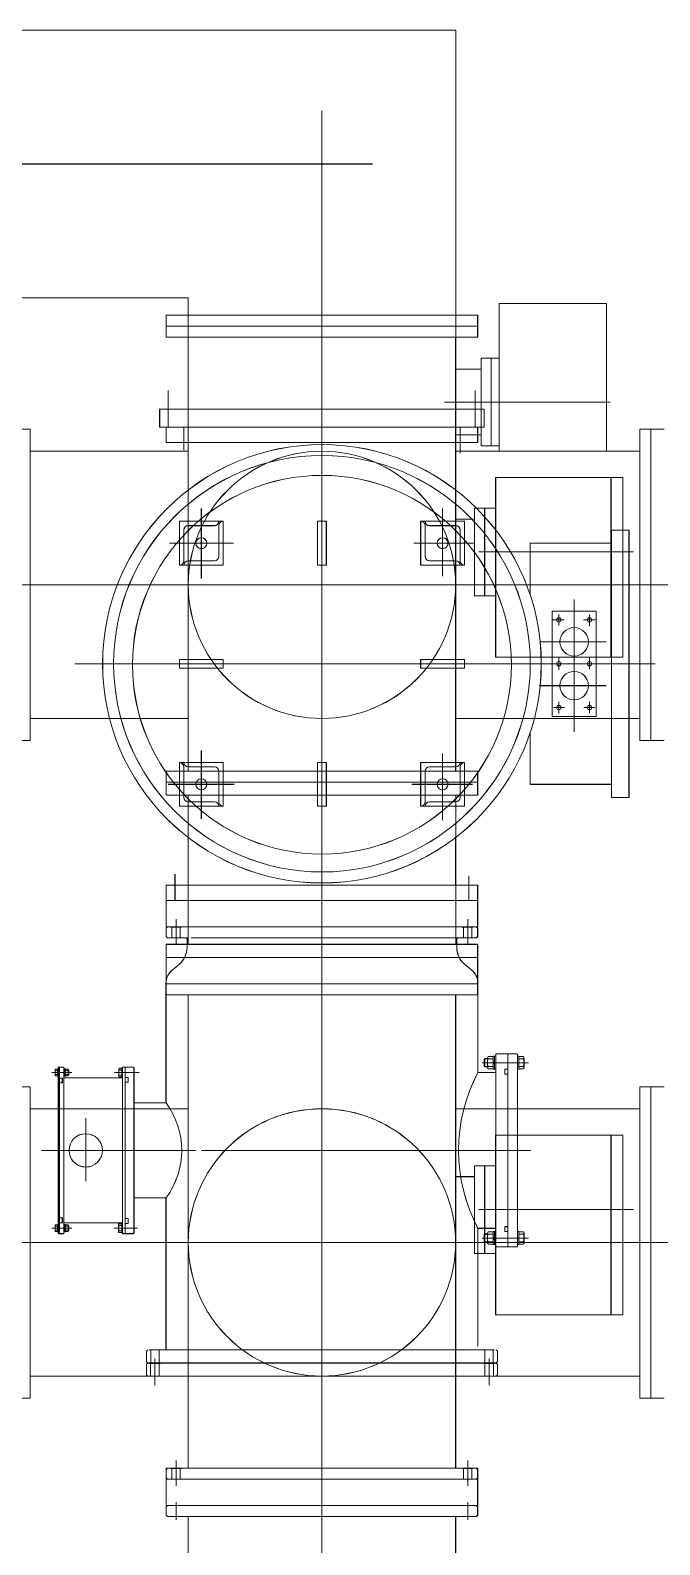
# Model space of a CAD drawing. Header units: millimetres. Extents: x 89978 to 501025, y -351975 to 835730.
# Drawn here: x 143291 to 144726, y -220766 to -217311 of the extents above; entities that cross this region are included whole.
import ezdxf

# ---------------------------------------------------------------- set-up
doc = ezdxf.new("R2010")
doc.units = ezdxf.units.MM
doc.header["$LTSCALE"] = 150
doc.linetypes.add('X-1F-PLAN$0$CENTER', pattern=[2, 1.25, -0.25, 0.25, -0.25])
doc.layers.add('------00 Switch Gear_GIS', color=3, linetype='Continuous')
doc.layers.add('X-1F-PLAN$0$Cen', color=1, linetype='X-1F-PLAN$0$CENTER', plot=False)

# ---------------------------------------------------------------- blocks, each defined once
blk = doc.blocks.new('X-1F-PLAN$0$GIS(2)')
at = {"layer": '------00 Switch Gear_GIS', "linetype": 'Continuous', "lineweight": 13}
for p, q in [((5173.3, 5958.6), (7183.3, 5958.6)), ((7183.3, 5094.6), (7183.3, 5958.6)), ((6878.3, 484.1), (6878.3, 5774.9)), ((5387.1, 5653.6), (6993.2, 5653.6)), ((5783.3, 5348.6), (6573.3, 5348.6)), ((6573.3, 5348.6), (6573.3, 5094.6)), ((7282.3, 5335.6), (7527.3, 5335.6)), ((7282.3, 4998.2), (7282.3, 5335.6)), ((7527.3, 4998.2), (7527.3, 5335.6)), ((6523.3, 5308.6), (6523.3, 5258.6)), ((6523.3, 5308.6), (7233.3, 5308.6)), ((7233.3, 5308.6), (7233.3, 5258.6)), ((6523.3, 5283.6), (7233.3, 5283.6)), ((6523.3, 5258.6), (7233.3, 5258.6)), ((6573.5, 4268.6), (6573.5, 5258.6)), ((7183.1, 4268.6), (7183.1, 5258.6)), ((7183.1, 5185.6), (7241.3, 5185.6)), ((7241.3, 5010.6), (7241.3, 5210.6)), ((7241.3, 5210.6), (7282.3, 5210.6)), ((7264.3, 5010.6), (7264.3, 5210.6)), ((6527.9, 5053.6), (6527.9, 5136.7)), ((7227.9, 5053.6), (7227.9, 5136.7)), ((6508.3, 5053.6), (6508.3, 5094.6)), ((6508.3, 5094.6), (7248.3, 5094.6)), ((7157.6, 5110.6), (7535.4, 5110.6)), ((7248.3, 5053.6), (7248.3, 5094.6)), ((6213.3, 4338.6), (6213.3, 5048.6)), ((6508.3, 5053.6), (7248.3, 5053.6)), ((6523.3, 5053.6), (6523.3, 5018.6)), ((6563.3, 5053.6), (6563.3, 5000.6)), ((7193.3, 5053.6), (7193.3, 4994)), ((7233.3, 5053.6), (7233.3, 5018.6)), ((7603.3, 4338.6), (7603.3, 5048.6)), ((7658.3, 5048.6), (7603.3, 5048.6)), ((7628.3, 4338.6), (7628.3, 5048.6)), ((6523.3, 5018.6), (7233.3, 5018.6)), ((7183.1, 5035.6), (7241.3, 5035.6)), ((7183.1, 5018.6), (7183.1, 4909.9)), ((7241.3, 5010.6), (7282.3, 5010.6)), ((6213.3, 4998.4), (6573.5, 4998.4)), ((7603.3, 4998.4), (7183.1, 4998.4)), ((7282.3, 4998.2), (7527.3, 4998.2)), ((7564.6, 4938.6), (7274.3, 4938.6)), ((7274.3, 4528.6), (7274.3, 4938.6)), ((7537.3, 4528.6), (7537.3, 4938.6)), ((7564.6, 4528.6), (7564.6, 4938.6)), ((6553.3, 4738.6), (6553.3, 4838.6)), ((6653.3, 4838.6), (6553.3, 4838.6)), ((6603.3, 4867.9), (6603.3, 4708)), ((6653.3, 4738.6), (6653.3, 4838.6)), ((6868.3, 4838.6), (6868.3, 4738.6)), ((6888.3, 4838.6), (6868.3, 4838.6)), ((6888.3, 4838.6), (6888.3, 4738.6)), ((7103.3, 4738.6), (7103.3, 4838.6)), ((7103.3, 4838.6), (7203.3, 4838.6)), ((7153.3, 4867.9), (7153.3, 4713.3)), ((7183.1, 4843.6), (7226.3, 4843.6)), ((7203.3, 4738.6), (7203.3, 4838.6)), ((7226.3, 4868.6), (7274.3, 4868.6)), ((7226.3, 4868.6), (7226.3, 4668.6)), ((7249.3, 4668.6), (7249.3, 4868.6)), ((6563.3, 4748.6), (6563.3, 4818.6)), ((6633.3, 4828.6), (6573.3, 4828.6)), ((6643.3, 4758.6), (6643.3, 4828.6)), ((7113.3, 4758.6), (7113.3, 4828.6)), ((7123.3, 4828.6), (7183.3, 4828.6)), ((7193.3, 4748.6), (7193.3, 4818.6)), ((7538.3, 4818.6), (7538.3, 4208.6)), ((7538.3, 4818.6), (7578.3, 4818.6)), ((7578.3, 4818.6), (7578.3, 4208.6)), ((6676.9, 4788.6), (6531, 4788.6)), ((7225.9, 4788.6), (7087.5, 4788.6)), ((7588.8, 4768.6), (7236.3, 4768.6)), ((7353.3, 4788.6), (7538.3, 4788.6)), ((7353.3, 4788.6), (7353.3, 4669.7)), ((6653.3, 4738.6), (6553.3, 4738.6)), ((6633.3, 4748.6), (6573.3, 4748.6)), ((6888.3, 4738.6), (6868.3, 4738.6)), ((7103.3, 4738.6), (7203.3, 4738.6)), ((7123.3, 4748.6), (7183.3, 4748.6)), ((15128.3, 4693.6), (0, 4693.6)), ((7183.1, 4693.6), (7226.3, 4693.6)), ((7226.3, 4668.6), (7274.3, 4668.6)), ((7403.3, 4633.6), (7403.3, 4393.6)), ((7403.3, 4633.6), (7503.3, 4633.6)), ((7453.3, 4660.5), (7453.3, 4358.2)), ((7503.3, 4633.6), (7503.3, 4393.6)), ((7404.6, 4613.6), (7430.8, 4613.6)), ((7418.3, 4626.1), (7418.3, 4601)), ((7474.6, 4613.6), (7501.4, 4613.6)), ((7488.3, 4626.1), (7488.3, 4599.9)), ((7376.1, 4563.6), (7526.4, 4563.6)), ((7564.6, 4528.6), (7274.3, 4528.6)), ((7418.3, 4528.8), (7418.3, 4500)), ((7488.3, 4527.5), (7488.3, 4501.4)), ((7638.3, 4513.6), (6315.2, 4513.6)), ((6653.3, 4523.6), (6553.3, 4523.6)), ((6553.3, 4503.6), (6553.3, 4523.6)), ((6653.3, 4503.6), (6553.3, 4503.6)), ((6653.3, 4503.6), (6653.3, 4523.6)), ((7203.3, 4523.6), (7103.3, 4523.6)), ((7103.3, 4503.6), (7103.3, 4523.6)), ((7203.3, 4503.6), (7103.3, 4503.6)), ((7203.3, 4503.6), (7203.3, 4523.6)), ((7403.9, 4513.6), (7433, 4513.6)), ((7475.9, 4513.6), (7500.8, 4513.6)), ((7373.6, 4463.6), (7526.4, 4463.6)), ((7418.3, 4426.9), (7418.3, 4400.4)), ((7488.3, 4427.5), (7488.3, 4401.4)), ((6213.3, 4388.8), (6573.5, 4388.8)), ((7603.3, 4388.8), (7183.1, 4388.8)), ((7403.3, 4393.6), (7503.3, 4393.6)), ((7406.4, 4413.6), (7431.6, 4413.6)), ((7475.5, 4413.6), (7500.2, 4413.6)), ((7353.3, 4357.4), (7353.3, 4238.6)), ((7658.3, 4338.6), (7603.3, 4338.6)), ((6553.3, 4288.6), (6553.3, 4188.6)), ((6653.3, 4288.6), (6553.3, 4288.6)), ((6603.3, 4159.8), (6603.3, 4315.4)), ((6653.3, 4288.6), (6653.3, 4188.6)), ((6868.3, 4288.6), (6868.3, 4188.6)), ((6888.3, 4288.6), (6868.3, 4288.6)), ((6888.3, 4288.6), (6888.3, 4188.6)), ((7103.3, 4288.6), (7103.3, 4188.6)), ((7103.3, 4288.6), (7203.3, 4288.6)), ((7153.3, 4308.8), (7153.3, 4156.8)), ((7203.3, 4288.6), (7203.3, 4188.6)), ((6523.3, 4268.6), (7233.3, 4268.6)), ((6523.3, 4213.6), (6523.3, 4268.6)), ((6563.3, 4278.6), (6563.3, 4208.6)), ((6633.3, 4278.6), (6573.3, 4278.6)), ((6643.3, 4268.6), (6643.3, 4198.6)), ((7113.3, 4268.6), (7113.3, 4198.6)), ((7123.3, 4278.6), (7183.3, 4278.6)), ((7193.3, 4278.6), (7193.3, 4208.6)), ((7233.3, 4213.6), (7233.3, 4268.6)), ((6523.3, 4243.6), (7233.3, 4243.6)), ((6678.3, 4238.6), (6527.4, 4238.6)), ((7221.8, 4238.6), (7083.3, 4238.6)), ((7353.3, 4238.6), (7538.3, 4238.6)), ((6523.3, 4213.6), (7233.3, 4213.6)), ((6653.3, 4188.6), (6553.3, 4188.6)), ((6573.3, 3873.6), (6573.3, 4213.6)), ((6633.3, 4198.6), (6573.3, 4198.6)), ((6888.3, 4188.6), (6868.3, 4188.6)), ((7103.3, 4188.6), (7203.3, 4188.6)), ((7123.3, 4198.6), (7183.3, 4198.6)), ((7183.3, 3873.6), (7183.3, 4213.6)), ((7538.3, 4208.6), (7578.3, 4208.6)), ((6573.5, 4007.6), (6573.5, 4117.2)), ((7183.1, 4007.6), (7183.1, 4117.2)), ((6523.3, 4008.6), (6523.3, 3913.6)), ((6523.3, 4008.6), (7233.3, 4008.6)), ((6543.2, 4033.7), (6543.2, 3973.6)), ((7213.3, 4029.3), (7213.3, 3973.6)), ((7233.3, 3913.6), (7233.3, 4008.6)), ((6523.3, 3973.6), (7233.3, 3973.6)), ((6523.3, 3910.6), (6526.3, 3913.6)), ((6523.3, 3913.6), (7233.3, 3913.6)), ((6523.3, 3891.6), (6523.3, 3910.6)), ((6533.3, 3912.6), (6533.3, 3913.6)), ((6533.3, 3912.6), (6558.3, 3912.6)), ((6536.3, 3912.6), (6536.3, 3888.6)), ((6545.8, 3873.6), (6545.8, 3931.2)), ((6555.3, 3912.6), (6555.3, 3888.6)), ((6558.3, 3912.6), (6558.3, 3913.6)), ((7198.3, 3912.6), (7198.3, 3913.6)), ((7223.3, 3912.6), (7198.3, 3912.6)), ((7201.3, 3912.6), (7201.3, 3888.6)), ((7210.8, 3873.6), (7210.8, 3931.2)), ((7220.3, 3912.6), (7220.3, 3888.6)), ((7223.3, 3912.6), (7223.3, 3913.6)), ((7233.3, 3910.6), (7230.3, 3913.6)), ((7233.3, 3891.6), (7233.3, 3910.6)), ((6526.3, 3888.6), (6523.3, 3891.6)), ((6523.3, 3873.6), (6523.3, 3758.6)), ((6523.3, 3873.6), (7233.3, 3873.6)), ((6526.3, 3888.6), (6573.5, 3888.6)), ((6570.8, 3884.3), (6570.8, 3866.6)), ((6579.9, 3888.6), (7230.3, 3888.6)), ((7185.8, 3884.3), (7185.8, 3866.6)), ((7230.3, 3888.6), (7233.3, 3891.6)), ((7233.3, 3873.6), (7233.3, 3758.6)), ((6523.3, 3843.6), (7233.3, 3843.6)), ((6553.2, 3828.4), (6536.5, 3814.3)), ((7203.5, 3828.4), (7220.1, 3814.3)), ((6522.7, 3786.3), (6522.7, 3772.6)), ((6522.7, 3511.7), (6522.7, 3772.6)), ((6523.3, 3783.6), (7233.3, 3783.6)), ((7233.9, 3786.3), (7233.9, 3772.6)), ((7233.9, 3581.8), (7233.9, 3772.6)), ((6523.3, 3758.6), (7233.3, 3758.6)), ((6573.5, 2678.6), (6573.5, 3758.6)), ((7183.1, 2678.6), (7183.1, 3758.6)), ((6277.2, 3213.6), (6277.2, 3593.6)), ((6277.2, 3593.6), (6289.7, 3593.6)), ((6279.7, 3213.6), (6279.7, 3593.6)), ((6289.7, 3213.6), (6289.7, 3593.6)), ((6423.7, 3593.6), (6423.7, 3213.6)), ((6429.7, 3593.6), (6423.7, 3593.6)), ((6431.3, 3593.6), (6429.7, 3592)), ((6429.7, 3593.6), (6429.7, 3213.6)), ((6448.1, 3593.6), (6431.3, 3593.6)), ((6448.1, 3593.6), (6449.7, 3592)), ((7243.8, 3603.6), (7349.4, 3603.6)), ((7248.4, 3612.1), (7249.4, 3613.1)), ((7248.4, 3612.1), (7248.4, 3595.1)), ((7255.8, 3612.1), (7248.4, 3612.1)), ((7255.8, 3595.1), (7248.4, 3595.1)), ((7248.4, 3595.1), (7249.4, 3594.1)), ((7255.8, 3613.1), (7249.4, 3613.1)), ((7249.4, 3613.1), (7249.4, 3594.1)), ((7255.8, 3594.1), (7249.4, 3594.1)), ((7255.8, 3614.5), (7255.8, 3591.8)), ((7257.1, 3612.4), (7267.6, 3612.4)), ((7257.1, 3594.7), (7267.6, 3594.7)), ((7257.2, 3617.4), (7267.5, 3617.4)), ((7268.8, 3614.5), (7268.8, 3591.8)), ((7268.9, 3618.6), (7268.9, 3588.6)), ((7268.9, 3618.6), (7274.9, 3618.6)), ((7271.9, 3604.4), (7268.9, 3607.4)), ((7271.9, 3600.9), (7268.9, 3603.9)), ((7271.9, 3618.6), (7271.9, 3588.6)), ((7274.9, 3183.6), (7274.9, 3623.6)), ((7301.9, 3623.6), (7274.9, 3623.6)), ((7301.9, 3183.6), (7301.9, 3623.6)), ((7301.9, 3622), (7303.5, 3623.6)), ((7303.5, 3623.6), (7322.3, 3623.6)), ((7322.3, 3623.6), (7323.9, 3622)), ((7323.9, 3185.2), (7323.9, 3622)), ((7323.9, 3618.6), (7326.9, 3618.6)), ((7326.9, 3618.6), (7326.9, 3588.6)), ((7326.9, 3617.4), (7337.6, 3617.4)), ((7326.9, 3612.4), (7337.7, 3612.4)), ((7326.9, 3594.7), (7337.7, 3594.7)), ((7338.9, 3614.5), (7338.9, 3591.8)), ((6262.1, 3581.1), (6308, 3581.1)), ((6269.7, 3586.6), (6269.7, 3575.5)), ((6270.4, 3585.6), (6275.2, 3585.6)), ((6270.4, 3576.6), (6275.2, 3576.6)), ((6270.5, 3588.6), (6275.2, 3588.6)), ((6270.5, 3573.6), (6275.2, 3573.6)), ((6275.2, 3589.6), (6275.2, 3572.6)), ((6275.2, 3589.6), (6277.2, 3589.6)), ((6275.2, 3572.6), (6277.2, 3572.6)), ((6279.7, 3568.6), (6286.3, 3568.6)), ((6286.3, 3568.6), (6286.3, 3557.6)), ((6293.6, 3589.6), (6289.7, 3589.6)), ((6293.6, 3572.6), (6289.7, 3572.6)), ((6289.7, 3568.8), (6423.7, 3568.8)), ((6291.6, 3589.6), (6291.6, 3572.6)), ((6293.6, 3581.2), (6291.6, 3583.2)), ((6293.6, 3580.1), (6291.6, 3582.1)), ((6293.6, 3589.6), (6293.6, 3572.6)), ((6294.2, 3576.6), (6299.4, 3576.6)), ((6294.3, 3588.6), (6299.3, 3588.6)), ((6294.3, 3585.6), (6299.4, 3585.6)), ((6294.3, 3573.6), (6299.3, 3573.6)), ((6300.1, 3586.6), (6300.1, 3575.5)), ((6300.1, 3586.1), (6301.1, 3586.1)), ((6300.1, 3585.1), (6301.1, 3585.1)), ((6300.1, 3576.1), (6301.1, 3576.1)), ((6300.4, 3577.1), (6301.1, 3577.1)), ((6301.1, 3586.1), (6301.1, 3576.1)), ((6461.4, 3581.1), (6405.5, 3581.1)), ((6415, 3573.1), (6415, 3588.4)), ((6422, 3590.9), (6415.7, 3590.9)), ((6422, 3571.3), (6415.7, 3571.3)), ((6422, 3586.9), (6416.1, 3586.9)), ((6422, 3575.3), (6416.1, 3575.3)), ((6422, 3570.6), (6422, 3591.6)), ((6423.7, 3591.6), (6422, 3591.6)), ((6423.7, 3570.6), (6422, 3570.6)), ((6436.3, 3570.1), (6429.7, 3570.1)), ((6436.3, 3559.1), (6429.7, 3559.1)), ((6436.3, 3570.1), (6436.3, 3559.1)), ((6449.7, 3592), (6449.7, 3215.2)), ((7274.9, 3581.4), (7233.9, 3581.4)), ((7257.2, 3589.7), (7267.5, 3589.7)), ((7268.9, 3588.6), (7274.9, 3588.6)), ((7301.9, 3588.6), (7295.3, 3588.6)), ((7295.3, 3588.6), (7295.3, 3577.6)), ((7301.9, 3577.6), (7295.3, 3577.6)), ((7323.9, 3588.6), (7326.9, 3588.6)), ((7326.9, 3589.7), (7337.6, 3589.7)), ((6098.3, 3548.6), (6213.3, 3548.6)), ((6213.3, 2838.6), (6213.3, 3548.6)), ((6279.7, 3557.6), (6286.3, 3557.6)), ((7603.3, 2838.6), (7603.3, 3548.6)), ((7658.3, 3548.6), (7603.3, 3548.6)), ((7628.3, 2838.6), (7628.3, 3548.6)), ((6213.3, 3498.4), (6573.5, 3498.4)), ((6522.7, 3511.7), (6449.7, 3511.7)), ((7603.3, 3498.4), (7183.1, 3498.4)), ((6339.7, 3477.1), (6339.7, 3333.4)), ((7564.6, 3438.6), (7274.3, 3438.6)), ((7274.3, 3028.6), (7274.3, 3438.6)), ((7537.3, 3028.6), (7537.3, 3438.6)), ((7564.6, 3028.6), (7564.6, 3438.6)), ((6590.4, 3403.6), (6239, 3403.6)), ((7354.1, 3403.6), (6603.3, 3403.6)), ((7226.3, 3368.6), (7274.3, 3368.6)), ((7226.3, 3368.6), (7226.3, 3168.6)), ((7249.3, 3168.6), (7249.3, 3368.6)), ((7183.1, 3343.6), (7226.3, 3343.6)), ((6522.7, 3295.4), (6449.7, 3295.4)), ((6522.7, 2948.6), (6522.7, 3295.4)), ((6279.7, 3249.6), (6286.3, 3249.6)), ((6286.3, 3238.6), (6286.3, 3249.6)), ((6436.3, 3248.1), (6429.7, 3248.1)), ((6436.3, 3237.1), (6436.3, 3248.1)), ((7588.8, 3268.6), (7236.3, 3268.6)), ((6262.1, 3226.1), (6308, 3226.1)), ((6269.7, 3220.5), (6269.7, 3231.6)), ((6270.4, 3230.6), (6275.2, 3230.6)), ((6270.4, 3221.6), (6275.2, 3221.6)), ((6270.5, 3233.6), (6275.2, 3233.6)), ((6270.5, 3218.6), (6275.2, 3218.6)), ((6275.2, 3217.6), (6275.2, 3234.6)), ((6275.2, 3234.6), (6277.2, 3234.6)), ((6275.2, 3217.6), (6277.2, 3217.6)), ((6277.2, 3213.6), (6289.7, 3213.6)), ((6279.7, 3238.6), (6286.3, 3238.6)), ((6289.7, 3238.3), (6423.7, 3238.3)), ((6293.6, 3234.6), (6289.7, 3234.6)), ((6293.6, 3217.6), (6289.7, 3217.6)), ((6291.6, 3217.6), (6291.6, 3234.6)), ((6293.6, 3227), (6291.6, 3225)), ((6293.6, 3225.9), (6291.6, 3223.9)), ((6293.6, 3217.6), (6293.6, 3234.6)), ((6294.2, 3230.6), (6299.4, 3230.6)), ((6294.3, 3233.6), (6299.3, 3233.6)), ((6294.3, 3221.6), (6299.4, 3221.6)), ((6294.3, 3218.6), (6299.3, 3218.6)), ((6300.1, 3220.5), (6300.1, 3231.6)), ((6300.1, 3231.1), (6301.1, 3231.1)), ((6300.1, 3222.1), (6301.1, 3222.1)), ((6300.1, 3221.1), (6301.1, 3221.1)), ((6300.4, 3230.1), (6301.1, 3230.1)), ((6301.1, 3221.1), (6301.1, 3231.1)), ((6457.9, 3226.1), (6404.3, 3226.1)), ((6414.7, 3218.1), (6414.7, 3233.4)), ((6421.7, 3235.9), (6415.5, 3235.9)), ((6421.7, 3216.3), (6415.5, 3216.3)), ((6421.7, 3220.3), (6415.8, 3220.3)), ((6421.7, 3231.9), (6415.9, 3231.9)), ((6421.7, 3215.6), (6421.7, 3236.6)), ((6423.7, 3236.6), (6421.7, 3236.6)), ((6423.7, 3215.6), (6421.7, 3215.6)), ((6429.7, 3213.6), (6423.7, 3213.6)), ((6436.3, 3237.1), (6429.7, 3237.1)), ((6431.3, 3213.6), (6429.7, 3215.2)), ((6448.1, 3213.6), (6431.3, 3213.6)), ((6448.1, 3213.6), (6449.7, 3215.2)), ((7274.9, 3225.8), (7233.9, 3225.8)), ((7233.9, 2956.6), (7233.9, 3225.4)), ((7248.4, 3212.1), (7249.4, 3213.1)), ((7255.8, 3213.1), (7249.4, 3213.1)), ((7249.4, 3194.1), (7249.4, 3213.1)), ((7255.8, 3192.6), (7255.8, 3215.3)), ((7257.2, 3217.4), (7267.5, 3217.4)), ((7268.8, 3192.6), (7268.8, 3215.3)), ((7268.9, 3188.6), (7268.9, 3218.6)), ((7268.9, 3218.6), (7274.9, 3218.6)), ((7271.9, 3188.6), (7271.9, 3218.6)), ((7301.9, 3229.6), (7295.3, 3229.6)), ((7295.3, 3218.6), (7295.3, 3229.6)), ((7301.9, 3218.6), (7295.3, 3218.6)), ((7323.9, 3218.6), (7326.9, 3218.6)), ((7326.9, 3188.6), (7326.9, 3218.6)), ((7326.9, 3217.4), (7337.6, 3217.4)), ((7338.9, 3192.6), (7338.9, 3215.3)), ((2297.3, 3193.6), (12672.5, 3193.6)), ((7183.1, 3193.6), (7226.3, 3193.6)), ((7243.8, 3203.6), (7349.4, 3203.6)), ((7248.4, 3195.1), (7248.4, 3212.1)), ((7255.8, 3212.1), (7248.4, 3212.1)), ((7255.8, 3195.1), (7248.4, 3195.1)), ((7248.4, 3195.1), (7249.4, 3194.1)), ((7255.8, 3194.1), (7249.4, 3194.1)), ((7257.1, 3212.4), (7267.6, 3212.4)), ((7257.1, 3194.7), (7267.6, 3194.7)), ((7257.2, 3189.7), (7267.5, 3189.7)), ((7271.9, 3206.3), (7268.9, 3203.3)), ((7271.9, 3202.8), (7268.9, 3199.8)), ((7268.9, 3188.6), (7274.9, 3188.6)), ((7301.9, 3183.6), (7274.9, 3183.6)), ((7301.9, 3185.2), (7303.5, 3183.6)), ((7303.5, 3183.6), (7322.3, 3183.6)), ((7322.3, 3183.6), (7323.9, 3185.2)), ((7323.9, 3188.6), (7326.9, 3188.6)), ((7326.9, 3212.4), (7337.7, 3212.4)), ((7326.9, 3194.7), (7337.7, 3194.7)), ((7326.9, 3189.7), (7337.6, 3189.7)), ((7226.3, 3168.6), (7274.3, 3168.6)), ((7564.6, 3028.6), (7274.3, 3028.6)), ((6484.7, 2948.6), (7272, 2948.6)), ((6478.3, 2915.6), (6481.3, 2918.6)), ((6478.3, 2891.6), (6478.3, 2915.6)), ((6481.3, 2918.6), (7275.3, 2918.6)), ((6484.8, 2917.6), (6484.8, 2918.6)), ((6484.8, 2917.6), (6509.8, 2917.6)), ((6487.6, 2888.6), (6487.6, 2917.6)), ((6497.3, 2868.4), (6497.3, 2928.8)), ((6507.1, 2888.6), (6507.1, 2917.6)), ((6509.8, 2917.6), (6509.8, 2918.6)), ((7246.8, 2917.6), (7246.8, 2918.6)), ((7271.8, 2917.6), (7246.8, 2917.6)), ((7249.6, 2888.6), (7249.6, 2917.6)), ((7259.3, 2868.4), (7259.3, 2928.8)), ((7269.1, 2888.6), (7269.1, 2917.6)), ((7271.8, 2917.6), (7271.8, 2918.6)), ((7278.3, 2915.6), (7275.3, 2918.6)), ((7278.3, 2891.6), (7278.3, 2915.6)), ((6213.3, 2888.8), (6573.5, 2888.8)), ((6478.3, 2891.6), (6481.3, 2888.6)), ((6481.3, 2888.6), (7275.3, 2888.6)), ((6573.5, 2678.6), (6573.5, 2888.6)), ((7603.3, 2888.8), (7183.1, 2888.8)), ((7278.3, 2891.6), (7275.3, 2888.6)), ((6098.3, 2838.6), (6213.3, 2838.6)), ((7658.3, 2838.6), (7603.3, 2838.6)), ((6545.8, 2638.6), (6545.8, 2696.2)), ((7210.8, 2638.6), (7210.8, 2696.2)), ((6523.3, 2678.6), (7233.3, 2678.6)), ((6523.3, 2678.6), (6523.3, 2593.6)), ((6523.3, 2675.6), (6526.3, 2678.6)), ((6533.3, 2677.6), (6533.3, 2678.6)), ((6533.3, 2677.6), (6558.3, 2677.6)), ((6536.3, 2677.6), (6536.3, 2653.6)), ((6555.3, 2677.6), (6555.3, 2653.6)), ((6558.3, 2677.6), (6558.3, 2678.6)), ((7198.3, 2677.6), (7198.3, 2678.6)), ((7223.3, 2677.6), (7198.3, 2677.6)), ((7201.3, 2677.6), (7201.3, 2653.6)), ((7220.3, 2677.6), (7220.3, 2653.6)), ((7223.3, 2677.6), (7223.3, 2678.6)), ((7233.3, 2675.6), (7230.3, 2678.6)), ((7233.3, 2678.6), (7233.3, 2593.6)), ((6526.3, 2653.6), (6523.3, 2656.6)), ((6523.3, 2653.6), (7233.3, 2653.6)), ((7230.3, 2653.6), (7233.3, 2656.6)), ((6523.3, 2590.6), (6526.3, 2593.6)), ((6523.3, 2593.6), (7233.3, 2593.6)), ((6545.8, 2600.8), (6545.8, 2560.9)), ((7210.8, 2600.8), (7210.8, 2560.9)), ((7233.3, 2590.6), (7230.3, 2593.6)), ((6523.3, 2571.6), (6523.3, 2590.6)), ((6523.3, 2571.6), (6526.3, 2568.6)), ((6526.3, 2568.6), (7230.3, 2568.6)), ((6573.5, 2568.6), (6573.5, 2358.3)), ((7183.1, 2568.6), (7183.1, 2358.3)), ((7233.3, 2571.6), (7230.3, 2568.6)), ((7233.3, 2571.6), (7233.3, 2590.6))]:
    blk.add_line(p, q, dxfattribs=at)
for centre, radius in [((6878.3, 4513.6), 500), ((6878.3, 4513.6), 475), ((6878.3, 4693.6), 304.8), ((6878.3, 4511.3), 432), ((6603.3, 4788.6), 12.5), ((7153.3, 4788.6), 12.5), ((7418.3, 4613.6), 5), ((7453.3, 4563.6), 32.5), ((7488.3, 4613.6), 5), ((7418.3, 4513.6), 5), ((7453.3, 4463.6), 32.5), ((7488.3, 4513.6), 5), ((7418.3, 4413.6), 5), ((7488.3, 4413.6), 5), ((6603.3, 4238.6), 12.5), ((7153.3, 4238.6), 12.5), ((6878.3, 3193.6), 304.8), ((6339.7, 3403.6), 38)]:
    blk.add_circle(centre, radius, dxfattribs=at)
for centre, radius, start, end in [((6633.3, 4838.6), 10, 270, 0), ((7103.3, 4828.6), 10, 0, 90), ((6573.3, 4818.6), 10, 90, 180), ((6553.3, 4748.6), 10, 270, 0), ((6633.3, 4758.6), 10, 270, 0), ((7183.3, 4738.6), 10, 0, 90), ((6573.3, 4288.6), 10, 180, 270), ((7203.3, 4278.6), 10, 90, 180), ((7123.3, 4268.6), 10, 90, 180), ((6653.3, 4198.6), 10, 180, 270), ((7123.3, 4188.6), 10, 90, 180), ((7183.3, 4208.6), 10, 270, 0), ((7235.8, 3866.6), 50, 180, 229.6979), ((6561.7, 3784.6), 39, 130.2814, 180), ((7258.8, 3614.9), 3, 123.3494, 236.2359), ((7285.8, 3603.6), 30, 162.8425, 197.1555), ((7265.9, 3592.2), 3, 303.3842, 56.2703), ((7335.9, 3592.2), 3, 303.3842, 56.2703), ((6271.7, 3587), 2, 127.2502, 229.3954), ((6284.7, 3581), 15, 162.3741, 197.2895), ((6271.7, 3575.2), 2, 131.1371, 232.7498), ((6308.5, 3581), 15, 162.3741, 197.2895), ((6295.6, 3587), 2, 127.2502, 224.7488), ((6295.6, 3575.2), 2, 135.2512, 232.7498), ((6417.4, 3573.1), 2.5, 121.0853, 228.039), ((6376.9, 3403.6), 181.7, 323.4765, 36.5235), ((6298.1, 3232), 2, 315.2512, 52.7498), ((6298.1, 3220.2), 2, 307.2502, 44.7488), ((6285.1, 3226.1), 15, 342.3741, 17.2895), ((6417.1, 3218.1), 2.5, 121.0853, 228.039), ((7258.8, 3214.9), 3, 123.4189, 236.2703), ((7265.9, 3192.2), 3, 303.3842, 56.2703), ((7238.9, 3203.6), 30, 342.8425, 17.1575), ((7335.9, 3192.2), 3, 303.3842, 56.2703), ((7309, 3203.6), 30, 342.8425, 17.1575)]:
    blk.add_arc(centre, radius, start, end, dxfattribs=at)
at = {"layer": '------00 Switch Gear_GIS', "linetype": 'Continuous', "lineweight": 13, "extrusion": (0, 0, -1)}
for centre, radius, start, end in [((-6653.3, 4828.6), 10, 0, 90), ((-7123.3, 4838.6), 10, 270, 0), ((-7183.3, 4818.6), 10, 90, 180), ((-6573.3, 4738.6), 10, 0, 90), ((-7123.3, 4758.6), 10, 270, 0), ((-7203.3, 4748.6), 10, 270, 0), ((-6553.3, 4278.6), 10, 90, 180), ((-7183.3, 4288.6), 10, 180, 270), ((-6633.3, 4268.6), 10, 90, 180), ((-6573.3, 4208.6), 10, 270, 0), ((-6633.3, 4188.6), 10, 90, 180), ((-7103.3, 4198.6), 10, 180, 270), ((-6520.8, 3866.6), 50, 180, 229.6979), ((-7194.9, 3784.6), 39, 130.2814, 180), ((-7258.8, 3592.2), 3, 303.4189, 56.2703), ((-7265.9, 3614.9), 3, 123.3842, 236.2703), ((-7238.9, 3603.6), 30, 162.8425, 197.1575), ((-7335.9, 3614.9), 3, 123.3842, 236.2703), ((-7309, 3603.6), 30, 162.8425, 197.1575), ((-6298.1, 3587), 2, 127.2502, 224.7488), ((-6298.1, 3575.2), 2, 135.2512, 232.7498), ((-6285.1, 3581), 15, 162.3741, 197.2895), ((-6430, 3581.1), 15, 337.2528, 22.7472), ((-6417.4, 3589), 2.5, 301.0853, 48.039), ((-7572.3, 3403.6), 382.4, 332.2931, 27.7069), ((-6284.7, 3226.1), 15, 342.3741, 17.2895), ((-6271.7, 3232), 2, 315.2108, 52.7498), ((-6271.7, 3220.2), 2, 307.2502, 49.3954), ((-6308.5, 3226.1), 15, 342.3741, 17.2895), ((-6295.6, 3232), 2, 315.2512, 52.7498), ((-6295.6, 3220.2), 2, 307.2502, 44.7488), ((-6429.7, 3226.1), 15, 337.2528, 22.7472), ((-6417.1, 3234), 2.5, 301.0853, 48.039), ((-7265.9, 3214.9), 3, 123.3842, 236.2703), ((-7335.9, 3214.9), 3, 123.3842, 236.2703), ((-7285.8, 3203.6), 30, 342.8425, 17.1555), ((-7258.8, 3192.2), 3, 303.3494, 56.2359)]:
    blk.add_arc(centre, radius, start, end, dxfattribs=at)
at = {"layer": '------00 Switch Gear_GIS', "linetype": 'Continuous', "lineweight": 13}
blk.add_solid([(6573.5, 3881.6), (6566.5, 3888.6), (6573.5, 3888.6)], dxfattribs=at)
at = {"layer": '------00 Switch Gear_GIS', "linetype": 'Continuous', "lineweight": 13, "extrusion": (0, 0, -1)}
blk.add_solid([(-7183.1, 3881.6), (-7190.1, 3888.6), (-7183.1, 3888.6)], dxfattribs=at)
at = {"layer": 'X-1F-PLAN$0$Cen', "color": 7, "linetype": 'Continuous', "lineweight": 13}
for p, q in [((6481.3, 2948.6), (6478.3, 2945.6)), ((6478.3, 2921.6), (6478.3, 2945.6)), ((6487.8, 2918.6), (6487.8, 2948.6)), ((6506.8, 2918.6), (6506.8, 2948.6)), ((7249.8, 2918.6), (7249.8, 2948.6)), ((7268.8, 2918.6), (7268.8, 2948.6)), ((7275.3, 2948.6), (7278.3, 2945.6)), ((7278.3, 2921.6), (7278.3, 2945.6)), ((6478.3, 2921.6), (6481.3, 2918.6)), ((7278.3, 2921.6), (7275.3, 2918.6))]:
    blk.add_line(p, q, dxfattribs=at)

msp = doc.modelspace()

# ---------------------------------------------------------------- linework, layer by layer
at = {"layer": '------00 Switch Gear_GIS', "linetype": 'Continuous', "lineweight": 13}
for p, q in [((142250.6, -217311.1), (144260.6, -217311.1)), ((144260.6, -218175.1), (144260.6, -217311.1)), ((143955.6, -222785.5), (143955.6, -217494.7)), ((142464.3, -217616.1), (144070.5, -217616.1)), ((142860.6, -217921.1), (143650.6, -217921.1)), ((143650.6, -217921.1), (143650.6, -218175.1)), ((144359.6, -217934), (144604.6, -217934)), ((144359.6, -218271.4), (144359.6, -217934)), ((144604.6, -218271.4), (144604.6, -217934)), ((143600.6, -217961.1), (143600.6, -218011.1)), ((143600.6, -217961.1), (144310.6, -217961.1)), ((144310.6, -217961.1), (144310.6, -218011.1)), ((143600.6, -217986.1), (144310.6, -217986.1)), ((143600.6, -218011.1), (144310.6, -218011.1)), ((143650.8, -219001.1), (143650.8, -218011.1)), ((144260.4, -219001.1), (144260.4, -218011.1)), ((144318.6, -218259.1), (144318.6, -218059.1)), ((144318.6, -218059.1), (144359.6, -218059.1)), ((144341.6, -218259.1), (144341.6, -218059.1)), ((144260.4, -218084.1), (144318.6, -218084.1)), ((143605.2, -218216.1), (143605.2, -218133)), ((144305.2, -218216.1), (144305.2, -218133)), ((143585.6, -218216.1), (143585.6, -218175.1)), ((143585.6, -218175.1), (144325.6, -218175.1)), ((144234.8, -218159), (144612.7, -218159)), ((144325.6, -218216.1), (144325.6, -218175.1)), ((143175.6, -218221.1), (143290.6, -218221.1)), ((143290.6, -218931.1), (143290.6, -218221.1)), ((143585.6, -218216.1), (144325.6, -218216.1)), ((143600.6, -218216.1), (143600.6, -218251.1)), ((143640.6, -218216.1), (143640.6, -218269)), ((144270.6, -218216.1), (144270.6, -218275.6)), ((144310.6, -218216.1), (144310.6, -218251.1)), ((144680.6, -218931.1), (144680.6, -218221.1)), ((144735.6, -218221.1), (144680.6, -218221.1)), ((144705.6, -218931.1), (144705.6, -218221.1)), ((143600.6, -218251.1), (144310.6, -218251.1)), ((144260.4, -218234.1), (144318.6, -218234.1)), ((144260.4, -218251.1), (144260.4, -218359.7)), ((143290.6, -218271.3), (143650.8, -218271.3)), ((144680.6, -218271.3), (144260.4, -218271.3)), ((144318.6, -218259.1), (144359.6, -218259.1)), ((144359.6, -218271.4), (144604.6, -218271.4)), ((144641.9, -218331.1), (144351.6, -218331.1)), ((144351.6, -218741.1), (144351.6, -218331.1)), ((144614.6, -218741.1), (144614.6, -218331.1)), ((144641.9, -218741.1), (144641.9, -218331.1)), ((143680.6, -218401.7), (143680.6, -218561.6)), ((144230.6, -218401.7), (144230.6, -218556.3)), ((144260.4, -218426.1), (144303.6, -218426.1)), ((144303.6, -218401.1), (144351.6, -218401.1)), ((144303.6, -218401.1), (144303.6, -218601.1)), ((144326.6, -218601.1), (144326.6, -218401.1)), ((143630.6, -218531.1), (143630.6, -218431.1)), ((143730.6, -218431.1), (143630.6, -218431.1)), ((143640.6, -218521.1), (143640.6, -218451.1)), ((143710.6, -218441.1), (143650.6, -218441.1)), ((143720.6, -218511.1), (143720.6, -218441.1)), ((143730.6, -218531.1), (143730.6, -218431.1)), ((143945.6, -218431.1), (143945.6, -218531.1)), ((143965.6, -218431.1), (143945.6, -218431.1)), ((143965.6, -218431.1), (143965.6, -218531.1)), ((144180.6, -218531.1), (144180.6, -218431.1)), ((144180.6, -218431.1), (144280.6, -218431.1)), ((144190.6, -218511.1), (144190.6, -218441.1)), ((144200.6, -218441.1), (144260.6, -218441.1)), ((144270.6, -218521.1), (144270.6, -218451.1)), ((144280.6, -218531.1), (144280.6, -218431.1)), ((144615.6, -218451.1), (144615.6, -219061.1)), ((144615.6, -218451.1), (144655.6, -218451.1)), ((144655.6, -218451.1), (144655.6, -219061.1)), ((143754.1, -218481.1), (143608.3, -218481.1)), ((144303.2, -218481.1), (144164.7, -218481.1)), ((144430.6, -218481.1), (144615.6, -218481.1)), ((144430.6, -218481.1), (144430.6, -218599.9)), ((143730.6, -218531.1), (143630.6, -218531.1)), ((143710.6, -218521.1), (143650.6, -218521.1)), ((143965.6, -218531.1), (143945.6, -218531.1)), ((144180.6, -218531.1), (144280.6, -218531.1)), ((144200.6, -218521.1), (144260.6, -218521.1)), ((144666.1, -218501.1), (144313.5, -218501.1)), ((152205.6, -218576.1), (137077.2, -218576.1)), ((144260.4, -218576.1), (144303.6, -218576.1)), ((144303.6, -218601.1), (144351.6, -218601.1)), ((144480.6, -218636.1), (144480.6, -218876.1)), ((144480.6, -218636.1), (144580.6, -218636.1)), ((144530.6, -218609.1), (144530.6, -218911.4)), ((144580.6, -218636.1), (144580.6, -218876.1)), ((144481.8, -218656.1), (144508.1, -218656.1)), ((144495.6, -218643.5), (144495.6, -218668.6)), ((144551.8, -218656.1), (144578.7, -218656.1)), ((144565.6, -218643.5), (144565.6, -218669.7)), ((144453.4, -218706.1), (144603.7, -218706.1)), ((144715.6, -218756.1), (143392.5, -218756.1)), ((143730.6, -218746.1), (143630.6, -218746.1)), ((143630.6, -218766.1), (143630.6, -218746.1)), ((143730.6, -218766.1), (143630.6, -218766.1)), ((143730.6, -218766.1), (143730.6, -218746.1)), ((144280.6, -218746.1), (144180.6, -218746.1)), ((144180.6, -218766.1), (144180.6, -218746.1)), ((144280.6, -218766.1), (144180.6, -218766.1)), ((144280.6, -218766.1), (144280.6, -218746.1)), ((144641.9, -218741.1), (144351.6, -218741.1)), ((144481.2, -218756.1), (144510.2, -218756.1)), ((144495.6, -218740.8), (144495.6, -218769.6)), ((144553.2, -218756.1), (144578, -218756.1)), ((144565.6, -218742.2), (144565.6, -218768.2)), ((144450.9, -218806.1), (144603.7, -218806.1)), ((144495.6, -218842.7), (144495.6, -218869.2)), ((144565.6, -218842.2), (144565.6, -218868.3)), ((144480.6, -218876.1), (144580.6, -218876.1)), ((144483.7, -218856.1), (144508.8, -218856.1)), ((144552.7, -218856.1), (144577.4, -218856.1)), ((143290.6, -218880.9), (143650.8, -218880.9)), ((144680.6, -218880.9), (144260.4, -218880.9)), ((144430.6, -218912.2), (144430.6, -219031.1)), ((143175.6, -218931.1), (143290.6, -218931.1)), ((144735.6, -218931.1), (144680.6, -218931.1)), ((143630.6, -218981.1), (143630.6, -219081.1)), ((143730.6, -218981.1), (143630.6, -218981.1)), ((143680.6, -219109.8), (143680.6, -218954.2)), ((143730.6, -218981.1), (143730.6, -219081.1)), ((143945.6, -218981.1), (143945.6, -219081.1)), ((143965.6, -218981.1), (143945.6, -218981.1)), ((143965.6, -218981.1), (143965.6, -219081.1)), ((144180.6, -218981.1), (144180.6, -219081.1)), ((144180.6, -218981.1), (144280.6, -218981.1)), ((144230.6, -218960.9), (144230.6, -219112.8)), ((144280.6, -218981.1), (144280.6, -219081.1)), ((143600.6, -219001.1), (144310.6, -219001.1)), ((143600.6, -219056.1), (143600.6, -219001.1)), ((143640.6, -218991.1), (143640.6, -219061.1)), ((143710.6, -218991.1), (143650.6, -218991.1)), ((143720.6, -219001.1), (143720.6, -219071.1)), ((144190.6, -219001.1), (144190.6, -219071.1)), ((144200.6, -218991.1), (144260.6, -218991.1)), ((144270.6, -218991.1), (144270.6, -219061.1)), ((144310.6, -219056.1), (144310.6, -219001.1)), ((143600.6, -219026.1), (144310.6, -219026.1)), ((143755.5, -219031.1), (143604.6, -219031.1)), ((144299, -219031.1), (144160.6, -219031.1)), ((144430.6, -219031.1), (144615.6, -219031.1)), ((143600.6, -219056.1), (144310.6, -219056.1)), ((143730.6, -219081.1), (143630.6, -219081.1)), ((143650.6, -219396.1), (143650.6, -219056.1)), ((143710.6, -219071.1), (143650.6, -219071.1)), ((143965.6, -219081.1), (143945.6, -219081.1)), ((144180.6, -219081.1), (144280.6, -219081.1)), ((144200.6, -219071.1), (144260.6, -219071.1)), ((144260.6, -219396.1), (144260.6, -219056.1)), ((144615.6, -219061.1), (144655.6, -219061.1)), ((143650.8, -219262.1), (143650.8, -219152.4)), ((144260.4, -219262.1), (144260.4, -219152.4)), ((143620.5, -219235.9), (143620.5, -219296.1)), ((144290.6, -219240.4), (144290.6, -219296.1)), ((143600.6, -219261.1), (143600.6, -219356.1)), ((143600.6, -219261.1), (144310.6, -219261.1)), ((144310.6, -219356.1), (144310.6, -219261.1)), ((143600.6, -219296.1), (144310.6, -219296.1)), ((143600.6, -219359.1), (143603.6, -219356.1)), ((143600.6, -219356.1), (144310.6, -219356.1)), ((143600.6, -219378.1), (143600.6, -219359.1)), ((143610.6, -219357.1), (143610.6, -219356.1)), ((143610.6, -219357.1), (143635.6, -219357.1)), ((143613.6, -219357.1), (143613.6, -219381.1)), ((143623.1, -219396), (143623.1, -219338.4)), ((143632.6, -219357.1), (143632.6, -219381.1)), ((143635.6, -219357.1), (143635.6, -219356.1)), ((144275.6, -219357.1), (144275.6, -219356.1)), ((144300.6, -219357.1), (144275.6, -219357.1)), ((144278.6, -219357.1), (144278.6, -219381.1)), ((144288.1, -219396), (144288.1, -219338.4)), ((144297.6, -219357.1), (144297.6, -219381.1)), ((144300.6, -219357.1), (144300.6, -219356.1)), ((144310.6, -219359.1), (144307.6, -219356.1)), ((144310.6, -219378.1), (144310.6, -219359.1)), ((143603.6, -219381.1), (143600.6, -219378.1)), ((143600.6, -219396.1), (143600.6, -219511.1)), ((143600.6, -219396.1), (144310.6, -219396.1)), ((143603.6, -219381.1), (143650.8, -219381.1)), ((143648.1, -219385.4), (143648.1, -219403.1)), ((143657.2, -219381.1), (144307.6, -219381.1)), ((144263.1, -219385.4), (144263.1, -219403.1)), ((144307.6, -219381.1), (144310.6, -219378.1)), ((144310.6, -219396.1), (144310.6, -219511.1)), ((143600.6, -219426.1), (144310.6, -219426.1)), ((143630.4, -219441.2), (143613.8, -219455.3)), ((144280.7, -219441.2), (144297.4, -219455.3)), ((143600, -219483.4), (143600, -219497)), ((143600, -219757.9), (143600, -219497)), ((143600.6, -219486.1), (144310.6, -219486.1)), ((144311.2, -219483.4), (144311.2, -219497)), ((144311.2, -219687.9), (144311.2, -219497)), ((143600.6, -219511.1), (144310.6, -219511.1)), ((143650.8, -220591.1), (143650.8, -219511.1)), ((144260.4, -220591.1), (144260.4, -219511.1)), ((144321.1, -219666.1), (144426.6, -219666.1)), ((144325.6, -219657.6), (144326.6, -219656.6)), ((144325.6, -219657.6), (144325.6, -219674.6)), ((144333.1, -219657.6), (144325.6, -219657.6)), ((144333.1, -219656.6), (144326.6, -219656.6)), ((144326.6, -219656.6), (144326.6, -219675.6)), ((144333.1, -219655.1), (144333.1, -219677.8)), ((144334.4, -219652.2), (144344.8, -219652.2)), ((144334.4, -219657.2), (144344.8, -219657.2)), ((144346.1, -219655.1), (144346.1, -219677.8)), ((144346.2, -219651.1), (144346.2, -219681.1)), ((144346.2, -219651.1), (144352.2, -219651.1)), ((144349.2, -219665.2), (144346.2, -219662.2)), ((144349.2, -219668.8), (144346.2, -219665.8)), ((144349.2, -219651.1), (144349.2, -219681.1)), ((144352.2, -220086.1), (144352.2, -219646.1)), ((144379.2, -219646.1), (144352.2, -219646.1)), ((144379.2, -220086.1), (144379.2, -219646.1)), ((144379.2, -219647.7), (144380.8, -219646.1)), ((144380.8, -219646.1), (144399.6, -219646.1)), ((144399.6, -219646.1), (144401.2, -219647.7)), ((144401.2, -220084.5), (144401.2, -219647.7)), ((144401.2, -219651.1), (144404.2, -219651.1)), ((144404.2, -219651.1), (144404.2, -219681.1)), ((144404.2, -219652.2), (144414.9, -219652.2)), ((144404.2, -219657.2), (144414.9, -219657.2)), ((144416.2, -219655.1), (144416.2, -219677.8)), ((143339.3, -219688.6), (143385.2, -219688.6)), ((143347, -219683), (143347, -219694.1)), ((143347.6, -219684.1), (143352.5, -219684.1)), ((143347.6, -219693.1), (143352.5, -219693.1)), ((143347.7, -219681.1), (143352.5, -219681.1)), ((143347.7, -219696.1), (143352.5, -219696.1)), ((143352.5, -219680.1), (143352.5, -219697.1)), ((143352.5, -219680.1), (143354.5, -219680.1)), ((143352.5, -219697.1), (143354.5, -219697.1)), ((143354.5, -220056.1), (143354.5, -219676.1)), ((143354.5, -219676.1), (143367, -219676.1)), ((143357, -220056.1), (143357, -219676.1)), ((143357, -219701.1), (143363.6, -219701.1)), ((143363.6, -219701.1), (143363.6, -219712.1)), ((143367, -220056.1), (143367, -219676.1)), ((143370.8, -219680.1), (143367, -219680.1)), ((143370.8, -219697.1), (143367, -219697.1)), ((143367, -219700.8), (143501, -219700.8)), ((143368.8, -219680.1), (143368.8, -219697.1)), ((143370.8, -219688.4), (143368.8, -219686.4)), ((143370.8, -219689.5), (143368.8, -219687.5)), ((143370.8, -219680.1), (143370.8, -219697.1)), ((143371.5, -219684.1), (143376.7, -219684.1)), ((143371.5, -219693.1), (143376.7, -219693.1)), ((143371.6, -219681.1), (143376.6, -219681.1)), ((143371.6, -219696.1), (143376.6, -219696.1)), ((143377.3, -219683), (143377.3, -219694.1)), ((143377.3, -219683.6), (143378.3, -219683.6)), ((143377.3, -219684.6), (143378.3, -219684.6)), ((143377.3, -219693.6), (143378.3, -219693.6)), ((143377.6, -219692.6), (143378.3, -219692.6)), ((143378.3, -219683.6), (143378.3, -219693.6)), ((143538.7, -219688.6), (143482.7, -219688.6)), ((143492.2, -219696.6), (143492.2, -219681.2)), ((143499.2, -219678.8), (143493, -219678.8)), ((143499.2, -219698.4), (143493, -219698.4)), ((143499.2, -219694.4), (143493.3, -219694.4)), ((143499.2, -219682.8), (143493.4, -219682.8)), ((143499.2, -219699.1), (143499.2, -219678.1)), ((143501, -219678.1), (143499.2, -219678.1)), ((143501, -219699.1), (143499.2, -219699.1)), ((143501, -219676.1), (143501, -220056.1)), ((143507, -219676.1), (143501, -219676.1)), ((143508.6, -219676.1), (143507, -219677.7)), ((143507, -219676.1), (143507, -220056.1)), ((143513.6, -219699.6), (143507, -219699.6)), ((143525.4, -219676.1), (143508.6, -219676.1)), ((143513.6, -219699.6), (143513.6, -219710.6)), ((143525.4, -219676.1), (143527, -219677.7)), ((143527, -219677.7), (143527, -220054.5)), ((144352.2, -219688.3), (144311.2, -219688.3)), ((144333.1, -219674.6), (144325.6, -219674.6)), ((144325.6, -219674.6), (144326.6, -219675.6)), ((144333.1, -219675.6), (144326.6, -219675.6)), ((144334.3, -219674.9), (144344.8, -219674.9)), ((144334.4, -219679.9), (144344.8, -219679.9)), ((144346.2, -219681.1), (144352.2, -219681.1)), ((144379.2, -219681.1), (144372.6, -219681.1)), ((144372.6, -219681.1), (144372.6, -219692.1)), ((144379.2, -219692.1), (144372.6, -219692.1)), ((144401.2, -219681.1), (144404.2, -219681.1)), ((144404.2, -219674.9), (144414.9, -219674.9)), ((144404.2, -219679.9), (144414.9, -219679.9)), ((143175.6, -219721.1), (143290.6, -219721.1)), ((143290.6, -220431.1), (143290.6, -219721.1)), ((143357, -219712.1), (143363.6, -219712.1)), ((143513.6, -219710.6), (143507, -219710.6)), ((144680.6, -220431.1), (144680.6, -219721.1)), ((144735.6, -219721.1), (144680.6, -219721.1)), ((144705.6, -220431.1), (144705.6, -219721.1)), ((143290.6, -219771.3), (143650.8, -219771.3)), ((143600, -219757.9), (143527, -219757.9)), ((144680.6, -219771.3), (144260.4, -219771.3)), ((143417, -219792.6), (143417, -219936.3)), ((144641.9, -219831.1), (144351.6, -219831.1)), ((144351.6, -220241.1), (144351.6, -219831.1)), ((144614.6, -220241.1), (144614.6, -219831.1)), ((144641.9, -220241.1), (144641.9, -219831.1)), ((143667.6, -219866.1), (143316.2, -219866.1)), ((144431.4, -219866.1), (143680.6, -219866.1)), ((144303.6, -219901.1), (144351.6, -219901.1)), ((144303.6, -219901.1), (144303.6, -220101.1)), ((144326.6, -220101.1), (144326.6, -219901.1)), ((144260.4, -219926.1), (144303.6, -219926.1)), ((143600, -219974.2), (143527, -219974.2)), ((143600, -220321.1), (143600, -219974.2)), ((144666.1, -220001.1), (144313.5, -220001.1)), ((143339.3, -220043.6), (143385.2, -220043.6)), ((143347, -220049.1), (143347, -220038)), ((143347.6, -220039.1), (143352.5, -220039.1)), ((143347.6, -220048.1), (143352.5, -220048.1)), ((143347.7, -220036.1), (143352.5, -220036.1)), ((143347.7, -220051.1), (143352.5, -220051.1)), ((143352.5, -220052.1), (143352.5, -220035.1)), ((143352.5, -220035.1), (143354.5, -220035.1)), ((143352.5, -220052.1), (143354.5, -220052.1)), ((143357, -220020.1), (143363.6, -220020.1)), ((143357, -220031.1), (143363.6, -220031.1)), ((143363.6, -220031.1), (143363.6, -220020.1)), ((143367, -220031.3), (143501, -220031.3)), ((143370.8, -220035.1), (143367, -220035.1)), ((143370.8, -220052.1), (143367, -220052.1)), ((143368.8, -220052.1), (143368.8, -220035.1)), ((143370.8, -220042.6), (143368.8, -220044.6)), ((143370.8, -220043.7), (143368.8, -220045.7)), ((143370.8, -220052.1), (143370.8, -220035.1)), ((143371.5, -220039.1), (143376.7, -220039.1)), ((143371.5, -220048.1), (143376.7, -220048.1)), ((143371.6, -220036.1), (143376.6, -220036.1)), ((143371.6, -220051.1), (143376.6, -220051.1)), ((143377.3, -220049.1), (143377.3, -220038)), ((143377.3, -220038.6), (143378.3, -220038.6)), ((143377.3, -220047.6), (143378.3, -220047.6)), ((143377.3, -220048.6), (143378.3, -220048.6)), ((143377.6, -220039.6), (143378.3, -220039.6)), ((143378.3, -220048.6), (143378.3, -220038.6)), ((143535.2, -220043.6), (143481.6, -220043.6)), ((143492, -220051.6), (143492, -220036.2)), ((143499, -220033.8), (143492.7, -220033.8)), ((143499, -220037.8), (143493.1, -220037.8)), ((143499, -220049.4), (143493.1, -220049.4)), ((143499, -220054.1), (143499, -220033.1)), ((143501, -220033.1), (143499, -220033.1)), ((143513.6, -220021.6), (143507, -220021.6)), ((143513.6, -220032.6), (143507, -220032.6)), ((143513.6, -220032.6), (143513.6, -220021.6)), ((144352.2, -220043.9), (144311.2, -220043.9)), ((144311.2, -220313.1), (144311.2, -220044.2)), ((144334.4, -220052.2), (144344.8, -220052.2)), ((144346.2, -220081.1), (144346.2, -220051.1)), ((144346.2, -220051.1), (144352.2, -220051.1)), ((144349.2, -220081.1), (144349.2, -220051.1)), ((144379.2, -220040.1), (144372.6, -220040.1)), ((144372.6, -220051.1), (144372.6, -220040.1)), ((144379.2, -220051.1), (144372.6, -220051.1)), ((144401.2, -220051.1), (144404.2, -220051.1)), ((144404.2, -220081.1), (144404.2, -220051.1)), ((144404.2, -220052.2), (144414.9, -220052.2)), ((139374.5, -220076.1), (149749.8, -220076.1)), ((143354.5, -220056.1), (143367, -220056.1)), ((143499, -220053.4), (143492.7, -220053.4)), ((143501, -220054.1), (143499, -220054.1)), ((143507, -220056.1), (143501, -220056.1)), ((143508.6, -220056.1), (143507, -220054.5)), ((143525.4, -220056.1), (143508.6, -220056.1)), ((143525.4, -220056.1), (143527, -220054.5)), ((144260.4, -220076.1), (144303.6, -220076.1)), ((144321.1, -220066.1), (144426.6, -220066.1)), ((144325.6, -220057.6), (144326.6, -220056.6)), ((144325.6, -220074.6), (144325.6, -220057.6)), ((144333.1, -220057.6), (144325.6, -220057.6)), ((144333.1, -220074.6), (144325.6, -220074.6)), ((144325.6, -220074.6), (144326.6, -220075.6)), ((144333.1, -220056.6), (144326.6, -220056.6)), ((144326.6, -220075.6), (144326.6, -220056.6)), ((144333.1, -220075.6), (144326.6, -220075.6)), ((144333.1, -220077), (144333.1, -220054.3)), ((144334.3, -220057.2), (144344.8, -220057.2)), ((144334.4, -220074.9), (144344.8, -220074.9)), ((144334.4, -220079.9), (144344.8, -220079.9)), ((144346.1, -220077), (144346.1, -220054.3)), ((144349.2, -220063.4), (144346.2, -220066.4)), ((144349.2, -220066.9), (144346.2, -220069.9)), ((144346.2, -220081.1), (144352.2, -220081.1)), ((144379.2, -220086.1), (144352.2, -220086.1)), ((144379.2, -220084.5), (144380.8, -220086.1)), ((144380.8, -220086.1), (144399.6, -220086.1)), ((144399.6, -220086.1), (144401.2, -220084.5)), ((144401.2, -220081.1), (144404.2, -220081.1)), ((144404.2, -220057.2), (144414.9, -220057.2)), ((144404.2, -220074.9), (144414.9, -220074.9)), ((144404.2, -220079.9), (144414.9, -220079.9)), ((144416.2, -220077), (144416.2, -220054.3)), ((144303.6, -220101.1), (144351.6, -220101.1)), ((144641.9, -220241.1), (144351.6, -220241.1)), ((143561.9, -220321.1), (144349.2, -220321.1)), ((143555.6, -220354.1), (143558.6, -220351.1)), ((143555.6, -220378.1), (143555.6, -220354.1)), ((143558.6, -220351.1), (144352.6, -220351.1)), ((143562.1, -220352.1), (143562.1, -220351.1)), ((143562.1, -220352.1), (143587.1, -220352.1)), ((143564.8, -220381.1), (143564.8, -220352.1)), ((143574.6, -220401.3), (143574.6, -220340.8)), ((143584.3, -220381.1), (143584.3, -220352.1)), ((143587.1, -220352.1), (143587.1, -220351.1)), ((144324.1, -220352.1), (144324.1, -220351.1)), ((144349.1, -220352.1), (144324.1, -220352.1)), ((144326.8, -220381.1), (144326.8, -220352.1)), ((144336.6, -220401.3), (144336.6, -220340.8)), ((144346.3, -220381.1), (144346.3, -220352.1)), ((144349.1, -220352.1), (144349.1, -220351.1)), ((144355.6, -220354.1), (144352.6, -220351.1)), ((144355.6, -220378.1), (144355.6, -220354.1)), ((143290.6, -220380.9), (143650.8, -220380.9)), ((143555.6, -220378.1), (143558.6, -220381.1)), ((143558.6, -220381.1), (144352.6, -220381.1)), ((143650.8, -220591.1), (143650.8, -220381.1)), ((144680.6, -220380.9), (144260.4, -220380.9)), ((144355.6, -220378.1), (144352.6, -220381.1)), ((143175.6, -220431.1), (143290.6, -220431.1)), ((144735.6, -220431.1), (144680.6, -220431.1)), ((143600.6, -220591.1), (144310.6, -220591.1)), ((143600.6, -220591.1), (143600.6, -220676.1)), ((143600.6, -220594.1), (143603.6, -220591.1)), ((143610.6, -220592.1), (143610.6, -220591.1)), ((143610.6, -220592.1), (143635.6, -220592.1)), ((143613.6, -220592.1), (143613.6, -220616.1)), ((143623.1, -220631), (143623.1, -220573.4)), ((143632.6, -220592.1), (143632.6, -220616.1)), ((143635.6, -220592.1), (143635.6, -220591.1)), ((144275.6, -220592.1), (144275.6, -220591.1)), ((144300.6, -220592.1), (144275.6, -220592.1)), ((144278.6, -220592.1), (144278.6, -220616.1)), ((144288.1, -220631), (144288.1, -220573.4)), ((144297.6, -220592.1), (144297.6, -220616.1)), ((144300.6, -220592.1), (144300.6, -220591.1)), ((144310.6, -220594.1), (144307.6, -220591.1)), ((144310.6, -220591.1), (144310.6, -220676.1)), ((143603.6, -220616.1), (143600.6, -220613.1)), ((143600.6, -220616.1), (144310.6, -220616.1)), ((144307.6, -220616.1), (144310.6, -220613.1)), ((143623.1, -220668.8), (143623.1, -220708.7)), ((144288.1, -220668.8), (144288.1, -220708.7)), ((143600.6, -220679.1), (143603.6, -220676.1)), ((143600.6, -220676.1), (144310.6, -220676.1)), ((143600.6, -220698.1), (143600.6, -220679.1)), ((143600.6, -220698.1), (143603.6, -220701.1)), ((143603.6, -220701.1), (144307.6, -220701.1)), ((143650.8, -220701.1), (143650.8, -220911.3)), ((144260.4, -220701.1), (144260.4, -220911.3)), ((144310.6, -220679.1), (144307.6, -220676.1)), ((144310.6, -220698.1), (144307.6, -220701.1)), ((144310.6, -220698.1), (144310.6, -220679.1))]:
    msp.add_line(p, q, dxfattribs=at)
for centre, radius in [((143955.6, -218756.1), 500), ((143955.6, -218756.1), 475), ((143955.6, -218576.1), 304.8), ((143955.6, -218758.4), 432), ((143680.6, -218481.1), 12.5), ((144230.6, -218481.1), 12.5), ((144495.6, -218656.1), 5), ((144565.6, -218656.1), 5), ((144530.6, -218706.1), 32.5), ((144495.6, -218756.1), 5), ((144530.6, -218806.1), 32.5), ((144565.6, -218756.1), 5), ((144495.6, -218856.1), 5), ((144565.6, -218856.1), 5), ((143680.6, -219031.1), 12.5), ((144230.6, -219031.1), 12.5), ((143955.6, -220076.1), 304.8), ((143417, -219866.1), 38)]:
    msp.add_circle(centre, radius, dxfattribs=at)
for centre, radius, start, end in [((143650.6, -218451.1), 10, 90, 180), ((143710.6, -218431.1), 10, 270, 0), ((144180.6, -218441.1), 10, 0, 90), ((143630.6, -218521.1), 10, 270, 0), ((143710.6, -218511.1), 10, 270, 0), ((144260.6, -218531.1), 10, 0, 90), ((143650.6, -218981.1), 10, 180, 270), ((144280.6, -218991.1), 10, 90, 180), ((144200.6, -219001.1), 10, 90, 180), ((143730.6, -219071.1), 10, 180, 270), ((144200.6, -219081.1), 10, 90, 180), ((144260.6, -219061.1), 10, 270, 0), ((144313.1, -219403.1), 50, 180, 229.6979), ((143639, -219485.1), 39, 130.2814, 180), ((144363, -219666.1), 30, 162.8425, 197.1555), ((144336.1, -219654.7), 3, 123.3494, 236.2359), ((143348.9, -219682.7), 2, 127.2502, 229.3954), ((143361.9, -219688.6), 15, 162.3741, 197.2895), ((143348.9, -219694.5), 2, 131.1371, 232.7498), ((143372.8, -219682.7), 2, 127.2502, 224.7488), ((143385.8, -219688.6), 15, 162.3741, 197.2895), ((143372.8, -219694.5), 2, 135.2512, 232.7498), ((143494.7, -219696.5), 2.5, 121.0853, 228.039), ((144343.1, -219677.4), 3, 303.3842, 56.2703), ((144413.2, -219677.4), 3, 303.3842, 56.2703), ((143454.1, -219866.1), 181.7, 323.4765, 36.5235), ((143375.4, -220037.7), 2, 315.2512, 52.7498), ((143375.4, -220049.5), 2, 307.2502, 44.7488), ((143362.4, -220043.5), 15, 342.3741, 17.2895), ((143494.4, -220051.5), 2.5, 121.0853, 228.039), ((144336.1, -220054.7), 3, 123.4189, 236.2703), ((144316.2, -220066.1), 30, 342.8425, 17.1575), ((144343.1, -220077.4), 3, 303.3842, 56.2703), ((144413.2, -220077.4), 3, 303.3842, 56.2703), ((144386.3, -220066.1), 30, 342.8425, 17.1575)]:
    msp.add_arc(centre, radius, start, end, dxfattribs=at)
at = {"layer": '------00 Switch Gear_GIS', "linetype": 'Continuous', "lineweight": 13, "extrusion": (0, 0, -1)}
for centre, radius, start, end in [((-143730.6, -218441.1), 10, 0, 90), ((-144200.6, -218431.1), 10, 270, 0), ((-144260.6, -218451.1), 10, 90, 180), ((-143650.6, -218531.1), 10, 0, 90), ((-144200.6, -218511.1), 10, 270, 0), ((-144280.6, -218521.1), 10, 270, 0), ((-143630.6, -218991.1), 10, 90, 180), ((-144260.6, -218981.1), 10, 180, 270), ((-143710.6, -219001.1), 10, 90, 180), ((-143650.6, -219061.1), 10, 270, 0), ((-143710.6, -219081.1), 10, 90, 180), ((-144180.6, -219071.1), 10, 180, 270), ((-143598.1, -219403.1), 50, 180, 229.6979), ((-144272.2, -219485.1), 39, 130.2814, 180), ((-144343.1, -219654.7), 3, 123.3842, 236.2703), ((-144316.2, -219666.1), 30, 162.8425, 197.1575), ((-144413.2, -219654.7), 3, 123.3842, 236.2703), ((-144386.3, -219666.1), 30, 162.8425, 197.1575), ((-143375.4, -219682.7), 2, 127.2502, 224.7488), ((-143375.4, -219694.5), 2, 135.2512, 232.7498), ((-143362.4, -219688.6), 15, 162.3741, 197.2895), ((-143507.2, -219688.6), 15, 337.2528, 22.7472), ((-143494.7, -219680.6), 2.5, 301.0853, 48.039), ((-144649.5, -219866.1), 382.4, 332.2931, 27.7069), ((-144336.1, -219677.4), 3, 303.4189, 56.2703), ((-143361.9, -220043.5), 15, 342.3741, 17.2895), ((-143348.9, -220037.7), 2, 315.2108, 52.7498), ((-143348.9, -220049.5), 2, 307.2502, 49.3954), ((-143385.8, -220043.5), 15, 342.3741, 17.2895), ((-143372.8, -220037.7), 2, 315.2512, 52.7498), ((-143372.8, -220049.5), 2, 307.2502, 44.7488), ((-143507, -220043.6), 15, 337.2528, 22.7472), ((-143494.4, -220035.6), 2.5, 301.0853, 48.039), ((-144343.1, -220054.7), 3, 123.3842, 236.2703), ((-144413.2, -220054.7), 3, 123.3842, 236.2703), ((-144363, -220066.1), 30, 342.8425, 17.1555), ((-144336.1, -220077.4), 3, 303.3494, 56.2359)]:
    msp.add_arc(centre, radius, start, end, dxfattribs=at)
at = {"layer": '------00 Switch Gear_GIS', "linetype": 'Continuous', "lineweight": 13}
msp.add_solid([(143650.8, -219388.1), (143643.8, -219381.1), (143650.8, -219381.1)], dxfattribs=at)
at = {"layer": '------00 Switch Gear_GIS', "linetype": 'Continuous', "lineweight": 13, "extrusion": (0, 0, -1)}
msp.add_solid([(-144260.4, -219388.1), (-144267.4, -219381.1), (-144260.4, -219381.1)], dxfattribs=at)

# ---------------------------------------------------------------- block references
at = {"layer": '------00 Switch Gear_GIS', "color": 3}
msp.add_blockref('X-1F-PLAN$0$GIS(2)', (137077.2, -223269.6), dxfattribs=at)

doc.saveas('drawing.dxf')
